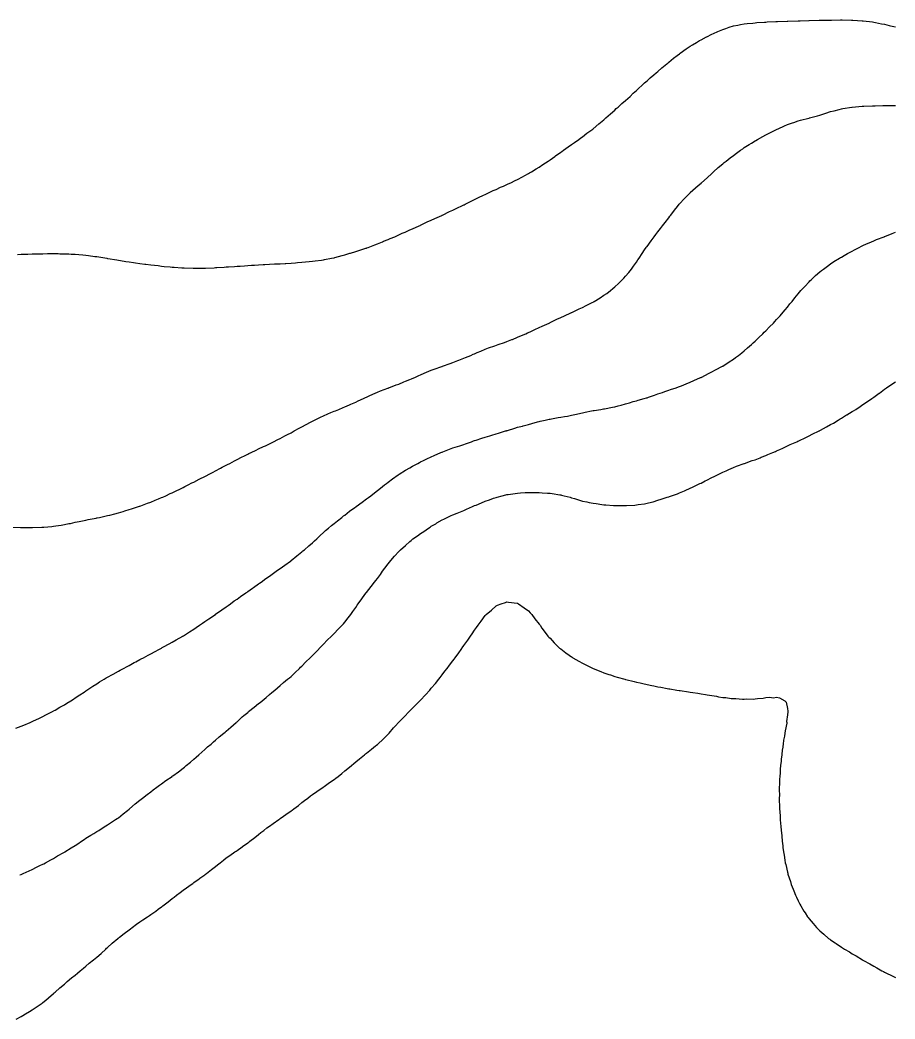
# Model space of a CAD drawing. Extents: x -717078 to -715000, y -984629 to -984000.
# Drawn here: x -716893.6 to -716812.5, y -984546 to -984453.4 of the extents above; entities that cross this region are included whole.
import ezdxf

# ---------------------------------------------------------------- set-up
doc = ezdxf.new("R2010")
doc.units = 0
doc.layers.add('buffer_B2_0_1_clip', color=7, linetype='Continuous')

msp = doc.modelspace()

# ---------------------------------------------------------------- linework, layer by layer
at = {"layer": 'buffer_B2_0_1_clip'}
for points in [[(-716893.856, -984475.144), (-716893.5, -984475.134), (-716893.121, -984475.121), (-716892.889, -984475.111), (-716892.5, -984475.098), (-716892.089, -984475.089), (-716891.915, -984475.085), (-716891.5, -984475.076), (-716891.072, -984475.072), (-716890.93, -984475.07), (-716890.5, -984475.066), (-716890.073, -984475.073), (-716889.924, -984475.076), (-716889.5, -984475.083), (-716889.102, -984475.102), (-716888.886, -984475.114), (-716888.5, -984475.133), (-716888.162, -984475.162), (-716887.805, -984475.195), (-716887.5, -984475.221), (-716887.251, -984475.251), (-716886.677, -984475.323), (-716886.5, -984475.345), (-716885.576, -984475.5), (-716885.51, -984475.51), (-716885.5, -984475.512), (-716885.486, -984475.514), (-716884.653, -984475.653), (-716884.5, -984475.677), (-716884.289, -984475.711), (-716883.793, -984475.793), (-716883.5, -984475.839), (-716883.106, -984475.894), (-716882.921, -984475.921), (-716882.5, -984475.98), (-716882.038, -984476.038), (-716881.952, -984476.048), (-716881.5, -984476.104), (-716881.147, -984476.147), (-716880.816, -984476.184), (-716880.5, -984476.222), (-716880.25, -984476.25), (-716879.697, -984476.303), (-716879.5, -984476.325), (-716879.339, -984476.339), (-716878.616, -984476.384), (-716878.5, -984476.394), (-716878.398, -984476.398), (-716877.579, -984476.421), (-716877.5, -984476.425), (-716877.424, -984476.424), (-716876.587, -984476.413), (-716876.5, -984476.413), (-716876.41, -984476.41), (-716875.628, -984476.372), (-716875.5, -984476.367), (-716875.359, -984476.359), (-716874.685, -984476.315), (-716874.5, -984476.305), (-716874.292, -984476.292), (-716873.748, -984476.252), (-716873.5, -984476.237), (-716873.22, -984476.22), (-716872.81, -984476.19), (-716872.5, -984476.172), (-716872.152, -984476.152), (-716871.868, -984476.132), (-716871.5, -984476.111), (-716871.089, -984476.089), (-716870.922, -984476.078), (-716870.5, -984476.056), (-716870.031, -984476.031), (-716869.973, -984476.027), (-716869.5, -984476.002), (-716869.027, -984475.973), (-716868.971, -984475.971), (-716868.5, -984475.943), (-716868.089, -984475.911), (-716867.901, -984475.901), (-716867.5, -984475.872), (-716867.163, -984475.837), (-716866.808, -984475.808), (-716866.5, -984475.777), (-716866.258, -984475.742), (-716865.668, -984475.668), (-716865.5, -984475.644), (-716865.381, -984475.619), (-716864.744, -984475.5), (-716864.542, -984475.458), (-716864.5, -984475.451), (-716864.432, -984475.432), (-716863.754, -984475.246), (-716863.5, -984475.178), (-716863.036, -984475.036), (-716862.981, -984475.019), (-716862.5, -984474.874), (-716862.22, -984474.78), (-716861.574, -984474.574), (-716861.5, -984474.55), (-716861.464, -984474.536), (-716861.361, -984474.5), (-716860.744, -984474.256), (-716860.5, -984474.163), (-716860.03, -984473.97), (-716859.931, -984473.931), (-716859.5, -984473.758), (-716859.319, -984473.681), (-716858.874, -984473.5), (-716858.618, -984473.382), (-716858.5, -984473.33), (-716858.188, -984473.188), (-716857.931, -984473.069), (-716857.5, -984472.88), (-716857.238, -984472.762), (-716856.635, -984472.5), (-716856.545, -984472.455), (-716856.5, -984472.435), (-716856.377, -984472.377), (-716855.868, -984472.132), (-716855.5, -984471.965), (-716855.182, -984471.818), (-716854.526, -984471.526), (-716854.5, -984471.515), (-716854.49, -984471.51), (-716854.468, -984471.5), (-716853.819, -984471.181), (-716853.5, -984471.031), (-716853.143, -984470.857), (-716852.613, -984470.613), (-716852.5, -984470.56), (-716852.46, -984470.54), (-716852.374, -984470.5), (-716851.796, -984470.204), (-716851.5, -984470.063), (-716851.124, -984469.876), (-716850.664, -984469.664), (-716850.5, -984469.586), (-716850.442, -984469.558), (-716850.314, -984469.5), (-716849.765, -984469.235), (-716849.5, -984469.12), (-716849.079, -984468.921), (-716848.806, -984468.806), (-716848.5, -984468.671), (-716848.386, -984468.614), (-716848.142, -984468.5), (-716847.713, -984468.287), (-716847.5, -984468.19), (-716847.053, -984467.947), (-716846.836, -984467.836), (-716846.5, -984467.661), (-716846.4, -984467.6), (-716846.228, -984467.5), (-716845.781, -984467.219), (-716845.5, -984467.051), (-716845.174, -984466.826), (-716844.669, -984466.5), (-716844.57, -984466.43), (-716844.5, -984466.384), (-716844.06, -984466.06), (-716843.991, -984466.009), (-716843.5, -984465.679), (-716843.399, -984465.601), (-716843.254, -984465.5), (-716842.82, -984465.18), (-716842.5, -984464.972), (-716842.234, -984464.766), (-716841.843, -984464.5), (-716841.644, -984464.356), (-716841.5, -984464.265), (-716841.075, -984463.925), (-716840.538, -984463.538), (-716840.5, -984463.51), (-716840.495, -984463.505), (-716840.488, -984463.5), (-716839.963, -984463.037), (-716839.5, -984462.664), (-716839.415, -984462.585), (-716839.315, -984462.5), (-716838.895, -984462.105), (-716838.5, -984461.776), (-716838.359, -984461.641), (-716838.194, -984461.5), (-716837.836, -984461.164), (-716837.5, -984460.89), (-716837.302, -984460.698), (-716837.073, -984460.5), (-716836.783, -984460.217), (-716836.5, -984459.968), (-716836.264, -984459.736), (-716835.992, -984459.5), (-716835.746, -984459.254), (-716835.5, -984459.05), (-716835.217, -984458.783), (-716834.874, -984458.5), (-716834.676, -984458.324), (-716834.5, -984458.184), (-716834.138, -984457.862), (-716833.685, -984457.5), (-716833.587, -984457.413), (-716833.5, -984457.342), (-716833.042, -984456.958), (-716832.703, -984456.703), (-716832.5, -984456.548), (-716832.473, -984456.527), (-716832.432, -984456.5), (-716831.894, -984456.106), (-716831.5, -984455.855), (-716831.284, -984455.716), (-716830.911, -984455.5), (-716830.658, -984455.342), (-716830.5, -984455.254), (-716830.01, -984454.99), (-716829.973, -984454.973), (-716829.5, -984454.74), (-716829.337, -984454.663), (-716828.946, -984454.5), (-716828.641, -984454.359), (-716828.5, -984454.3), (-716828.205, -984454.205), (-716827.901, -984454.099), (-716827.5, -984453.979), (-716827.103, -984453.897), (-716826.859, -984453.859), (-716826.5, -984453.79), (-716826.244, -984453.756), (-716825.708, -984453.708), (-716825.5, -984453.683), (-716825.333, -984453.667), (-716824.628, -984453.628), (-716824.5, -984453.617), (-716824.39, -984453.61), (-716823.577, -984453.577), (-716823.5, -984453.572), (-716823.432, -984453.568), (-716822.537, -984453.537), (-716822.5, -984453.535), (-716822.466, -984453.534), (-716821.506, -984453.506), (-716821.5, -984453.505), (-716821.495, -984453.505), (-716821.308, -984453.5), (-716820.525, -984453.475), (-716820.5, -984453.475), (-716820.475, -984453.475), (-716819.551, -984453.449), (-716819.5, -984453.448), (-716819.448, -984453.448), (-716818.568, -984453.432), (-716818.5, -984453.431), (-716818.431, -984453.431), (-716817.574, -984453.426), (-716817.5, -984453.426), (-716817.427, -984453.427), (-716816.557, -984453.443), (-716816.5, -984453.443), (-716816.446, -984453.446), (-716815.587, -984453.5), (-716815.505, -984453.505), (-716815.5, -984453.505), (-716815.494, -984453.506), (-716814.608, -984453.608), (-716814.5, -984453.622), (-716814.348, -984453.652), (-716813.768, -984453.768), (-716813.5, -984453.821), (-716813.07, -984453.93), (-716812.96, -984453.96), (-716812.5, -984454.073)], [(-716894.414, -984500.414), (-716893.551, -984500.449), (-716893.5, -984500.452), (-716893.452, -984500.452), (-716892.55, -984500.45), (-716892.5, -984500.45), (-716892.449, -984500.449), (-716891.587, -984500.413), (-716891.5, -984500.41), (-716891.401, -984500.401), (-716890.667, -984500.333), (-716890.5, -984500.319), (-716890.286, -984500.286), (-716889.788, -984500.212), (-716889.5, -984500.168), (-716889.082, -984500.082), (-716888.945, -984500.055), (-716888.5, -984499.962), (-716888.12, -984499.88), (-716887.816, -984499.816), (-716887.5, -984499.749), (-716887.295, -984499.705), (-716886.565, -984499.565), (-716886.5, -984499.551), (-716886.458, -984499.542), (-716886.253, -984499.5), (-716885.636, -984499.364), (-716885.5, -984499.338), (-716885.286, -984499.286), (-716884.832, -984499.168), (-716884.5, -984499.09), (-716884.049, -984498.951), (-716883.91, -984498.91), (-716883.5, -984498.786), (-716883.288, -984498.712), (-716882.637, -984498.5), (-716882.537, -984498.463), (-716882.5, -984498.451), (-716882.423, -984498.423), (-716881.812, -984498.188), (-716881.5, -984498.079), (-716881.092, -984497.908), (-716880.785, -984497.785), (-716880.5, -984497.669), (-716880.383, -984497.617), (-716880.112, -984497.5), (-716879.697, -984497.303), (-716879.5, -984497.215), (-716879.022, -984496.978), (-716878.938, -984496.938), (-716878.5, -984496.728), (-716878.349, -984496.651), (-716878.031, -984496.5), (-716877.683, -984496.317), (-716877.5, -984496.228), (-716877.023, -984495.977), (-716876.933, -984495.933), (-716876.5, -984495.715), (-716876.36, -984495.64), (-716876.073, -984495.5), (-716875.7, -984495.3), (-716875.5, -984495.201), (-716875.044, -984494.956), (-716874.867, -984494.867), (-716874.5, -984494.679), (-716874.385, -984494.615), (-716874.156, -984494.5), (-716873.732, -984494.268), (-716873.5, -984494.155), (-716873.073, -984493.927), (-716872.794, -984493.794), (-716872.5, -984493.649), (-716872.404, -984493.596), (-716872.201, -984493.5), (-716871.736, -984493.264), (-716871.5, -984493.162), (-716871.057, -984492.943), (-716870.862, -984492.862), (-716870.5, -984492.701), (-716870.37, -984492.63), (-716870.111, -984492.5), (-716869.71, -984492.29), (-716869.5, -984492.188), (-716869.057, -984491.943), (-716868.832, -984491.832), (-716868.5, -984491.661), (-716868.398, -984491.602), (-716868.208, -984491.5), (-716867.758, -984491.242), (-716867.5, -984491.106), (-716867.107, -984490.893), (-716866.689, -984490.689), (-716866.5, -984490.594), (-716866.439, -984490.561), (-716866.312, -984490.5), (-716865.774, -984490.226), (-716865.5, -984490.098), (-716865.089, -984489.911), (-716864.798, -984489.798), (-716864.5, -984489.674), (-716864.38, -984489.62), (-716864.07, -984489.5), (-716863.666, -984489.334), (-716863.5, -984489.277), (-716863.083, -984489.083), (-716862.97, -984489.03), (-716862.5, -984488.819), (-716862.284, -984488.716), (-716861.79, -984488.5), (-716861.594, -984488.406), (-716861.5, -984488.366), (-716861.25, -984488.25), (-716860.912, -984488.088), (-716860.5, -984487.906), (-716860.215, -984487.785), (-716859.534, -984487.534), (-716859.5, -984487.521), (-716859.485, -984487.515), (-716859.444, -984487.5), (-716858.763, -984487.237), (-716858.5, -984487.15), (-716858.046, -984486.954), (-716857.888, -984486.888), (-716857.5, -984486.724), (-716857.343, -984486.657), (-716856.954, -984486.5), (-716856.642, -984486.358), (-716856.5, -984486.3), (-716856.149, -984486.149), (-716855.942, -984486.058), (-716855.5, -984485.873), (-716855.231, -984485.769), (-716854.523, -984485.523), (-716854.5, -984485.514), (-716854.489, -984485.511), (-716854.458, -984485.5), (-716853.754, -984485.246), (-716853.5, -984485.165), (-716853.027, -984484.973), (-716852.935, -984484.935), (-716852.5, -984484.758), (-716852.317, -984484.683), (-716851.851, -984484.5), (-716851.608, -984484.392), (-716851.5, -984484.349), (-716851.239, -984484.239), (-716850.905, -984484.095), (-716850.5, -984483.927), (-716850.19, -984483.81), (-716849.608, -984483.608), (-716849.45, -984483.55), (-716849.298, -984483.5), (-716848.71, -984483.29), (-716848.5, -984483.222), (-716848.028, -984483.028), (-716847.988, -984483.012), (-716847.5, -984482.811), (-716847.281, -984482.719), (-716846.753, -984482.5), (-716846.58, -984482.42), (-716846.5, -984482.386), (-716846.282, -984482.282), (-716845.9, -984482.1), (-716845.5, -984481.909), (-716845.219, -984481.781), (-716844.584, -984481.5), (-716844.528, -984481.472), (-716844.5, -984481.46), (-716844.423, -984481.423), (-716843.852, -984481.148), (-716843.5, -984480.979), (-716843.171, -984480.829), (-716842.56, -984480.56), (-716842.5, -984480.533), (-716842.477, -984480.523), (-716842.427, -984480.5), (-716841.804, -984480.196), (-716841.5, -984480.048), (-716841.135, -984479.865), (-716840.604, -984479.604), (-716840.5, -984479.553), (-716840.466, -984479.534), (-716840.406, -984479.5), (-716839.847, -984479.153), (-716839.5, -984478.932), (-716839.247, -984478.753), (-716838.905, -984478.5), (-716838.684, -984478.316), (-716838.5, -984478.157), (-716838.158, -984477.842), (-716837.801, -984477.5), (-716837.657, -984477.343), (-716837.5, -984477.164), (-716837.194, -984476.806), (-716836.942, -984476.5), (-716836.758, -984476.242), (-716836.5, -984475.871), (-716836.347, -984475.653), (-716836.237, -984475.5), (-716835.949, -984475.051), (-716835.73, -984474.73), (-716835.575, -984474.5), (-716835.544, -984474.456), (-716835.5, -984474.395), (-716835.126, -984473.874), (-716834.846, -984473.5), (-716834.694, -984473.306), (-716834.5, -984473.065), (-716834.256, -984472.744), (-716834.072, -984472.5), (-716833.824, -984472.176), (-716833.5, -984471.739), (-716833.397, -984471.603), (-716833.318, -984471.5), (-716832.965, -984471.035), (-716832.692, -984470.692), (-716832.54, -984470.5), (-716832.521, -984470.479), (-716832.5, -984470.454), (-716832.037, -984469.963), (-716831.588, -984469.5), (-716831.543, -984469.457), (-716831.5, -984469.417), (-716831.017, -984468.983), (-716830.77, -984468.77), (-716830.5, -984468.536), (-716830.481, -984468.519), (-716830.461, -984468.5), (-716829.952, -984468.048), (-716829.5, -984467.634), (-716829.429, -984467.571), (-716829.35, -984467.5), (-716828.905, -984467.095), (-716828.5, -984466.756), (-716828.361, -984466.639), (-716828.188, -984466.5), (-716827.798, -984466.202), (-716827.5, -984465.977), (-716827.226, -984465.774), (-716826.849, -984465.5), (-716826.645, -984465.355), (-716826.5, -984465.252), (-716826.043, -984464.957), (-716825.825, -984464.825), (-716825.5, -984464.624), (-716825.422, -984464.578), (-716825.287, -984464.5), (-716824.783, -984464.217), (-716824.5, -984464.059), (-716824.13, -984463.87), (-716823.622, -984463.622), (-716823.5, -984463.562), (-716823.458, -984463.542), (-716823.363, -984463.5), (-716822.763, -984463.237), (-716822.5, -984463.122), (-716822.04, -984462.96), (-716821.921, -984462.921), (-716821.5, -984462.779), (-716821.285, -984462.715), (-716820.513, -984462.513), (-716820.5, -984462.51), (-716820.493, -984462.507), (-716820.466, -984462.5), (-716819.705, -984462.295), (-716819.5, -984462.244), (-716819.12, -984462.12), (-716818.938, -984462.062), (-716818.5, -984461.916), (-716818.172, -984461.828), (-716817.708, -984461.708), (-716817.5, -984461.653), (-716817.37, -984461.63), (-716816.526, -984461.5), (-716816.503, -984461.497), (-716816.5, -984461.496), (-716816.496, -984461.496), (-716815.577, -984461.423), (-716815.5, -984461.419), (-716815.416, -984461.416), (-716814.624, -984461.376), (-716814.5, -984461.373), (-716814.371, -984461.371), (-716813.651, -984461.349), (-716813.5, -984461.346), (-716813.346, -984461.346), (-716812.659, -984461.341), (-716812.5, -984461.341)], [(-716893.984, -984519.016), (-716893.5, -984518.844), (-716893.259, -984518.741), (-716892.67, -984518.5), (-716892.553, -984518.447), (-716892.5, -984518.425), (-716892.356, -984518.356), (-716891.877, -984518.123), (-716891.5, -984517.951), (-716891.205, -984517.795), (-716890.614, -984517.5), (-716890.54, -984517.46), (-716890.5, -984517.439), (-716890.354, -984517.354), (-716889.908, -984517.092), (-716889.5, -984516.867), (-716889.275, -984516.725), (-716888.906, -984516.5), (-716888.662, -984516.338), (-716888.5, -984516.234), (-716888.066, -984515.934), (-716887.681, -984515.681), (-716887.5, -984515.561), (-716887.464, -984515.536), (-716887.407, -984515.5), (-716886.866, -984515.134), (-716886.5, -984514.91), (-716886.249, -984514.751), (-716885.822, -984514.5), (-716885.622, -984514.378), (-716885.5, -984514.31), (-716885.056, -984514.056), (-716884.985, -984514.015), (-716884.5, -984513.755), (-716884.338, -984513.662), (-716884.034, -984513.5), (-716883.69, -984513.31), (-716883.5, -984513.21), (-716883.041, -984512.959), (-716882.878, -984512.878), (-716882.5, -984512.683), (-716882.383, -984512.617), (-716882.163, -984512.5), (-716881.736, -984512.264), (-716881.5, -984512.141), (-716881.087, -984511.913), (-716880.733, -984511.733), (-716880.5, -984511.612), (-716880.43, -984511.57), (-716880.3, -984511.5), (-716879.792, -984511.208), (-716879.5, -984511.051), (-716879.155, -984510.845), (-716878.523, -984510.5), (-716878.508, -984510.492), (-716878.5, -984510.487), (-716878.464, -984510.464), (-716877.902, -984510.098), (-716877.5, -984509.845), (-716877.296, -984509.704), (-716876.986, -984509.5), (-716876.704, -984509.296), (-716876.5, -984509.158), (-716876.113, -984508.887), (-716875.507, -984508.5), (-716875.503, -984508.497), (-716875.5, -984508.495), (-716875.484, -984508.484), (-716874.92, -984508.08), (-716874.5, -984507.792), (-716874.333, -984507.667), (-716874.097, -984507.5), (-716873.756, -984507.244), (-716873.5, -984507.065), (-716873.174, -984506.826), (-716872.682, -984506.5), (-716872.574, -984506.426), (-716872.5, -984506.381), (-716872.063, -984506.063), (-716871.99, -984506.01), (-716871.5, -984505.67), (-716871.404, -984505.596), (-716871.27, -984505.5), (-716870.832, -984505.168), (-716870.5, -984504.936), (-716870.251, -984504.749), (-716869.88, -984504.5), (-716869.656, -984504.344), (-716869.5, -984504.248), (-716869.075, -984503.925), (-716868.551, -984503.551), (-716868.5, -984503.514), (-716868.492, -984503.508), (-716868.482, -984503.5), (-716867.949, -984503.051), (-716867.5, -984502.699), (-716867.394, -984502.606), (-716867.263, -984502.5), (-716866.855, -984502.145), (-716866.5, -984501.868), (-716866.311, -984501.689), (-716866.1, -984501.5), (-716865.807, -984501.193), (-716865.5, -984500.915), (-716865.29, -984500.71), (-716865.04, -984500.5), (-716864.748, -984500.252), (-716864.5, -984500.074), (-716864.19, -984499.81), (-716863.786, -984499.5), (-716863.627, -984499.373), (-716863.5, -984499.283), (-716863.067, -984498.933), (-716862.578, -984498.578), (-716862.5, -984498.521), (-716862.489, -984498.511), (-716862.473, -984498.5), (-716861.921, -984498.079), (-716861.5, -984497.797), (-716861.334, -984497.666), (-716861.11, -984497.5), (-716860.775, -984497.225), (-716860.5, -984497.023), (-716860.211, -984496.789), (-716859.829, -984496.5), (-716859.649, -984496.351), (-716859.5, -984496.239), (-716859.081, -984495.919), (-716858.561, -984495.561), (-716858.5, -984495.518), (-716858.489, -984495.511), (-716858.471, -984495.5), (-716857.88, -984495.12), (-716857.5, -984494.903), (-716857.244, -984494.756), (-716856.758, -984494.5), (-716856.594, -984494.406), (-716856.5, -984494.357), (-716856.224, -984494.224), (-716855.925, -984494.075), (-716855.5, -984493.883), (-716855.236, -984493.764), (-716854.606, -984493.5), (-716854.533, -984493.467), (-716854.5, -984493.452), (-716854.424, -984493.424), (-716853.814, -984493.186), (-716853.5, -984493.076), (-716853.07, -984492.93), (-716852.867, -984492.867), (-716852.5, -984492.747), (-716852.317, -984492.683), (-716851.782, -984492.5), (-716851.578, -984492.422), (-716851.5, -984492.393), (-716851.343, -984492.343), (-716850.831, -984492.169), (-716850.5, -984492.068), (-716850.063, -984491.937), (-716849.889, -984491.889), (-716849.5, -984491.776), (-716849.288, -984491.712), (-716848.611, -984491.5), (-716848.529, -984491.471), (-716848.5, -984491.46), (-716848.444, -984491.444), (-716847.763, -984491.237), (-716847.5, -984491.161), (-716847.04, -984491.04), (-716846.977, -984491.023), (-716846.5, -984490.898), (-716846.185, -984490.815), (-716845.666, -984490.666), (-716845.5, -984490.621), (-716845.4, -984490.6), (-716844.935, -984490.5), (-716844.584, -984490.416), (-716844.5, -984490.397), (-716844.375, -984490.375), (-716843.736, -984490.264), (-716843.5, -984490.223), (-716843.164, -984490.164), (-716842.882, -984490.118), (-716842.5, -984490.049), (-716842.051, -984489.949), (-716841.912, -984489.912), (-716841.5, -984489.813), (-716841.236, -984489.764), (-716840.64, -984489.64), (-716840.5, -984489.613), (-716840.402, -984489.598), (-716839.789, -984489.5), (-716839.542, -984489.458), (-716839.5, -984489.451), (-716839.439, -984489.439), (-716838.7, -984489.3), (-716838.5, -984489.261), (-716838.17, -984489.17), (-716837.898, -984489.102), (-716837.5, -984488.986), (-716837.121, -984488.879), (-716836.783, -984488.783), (-716836.5, -984488.703), (-716836.343, -984488.657), (-716835.786, -984488.5), (-716835.566, -984488.434), (-716835.5, -984488.415), (-716835.37, -984488.37), (-716834.819, -984488.181), (-716834.5, -984488.068), (-716834.078, -984487.922), (-716833.846, -984487.846), (-716833.5, -984487.73), (-716833.331, -984487.669), (-716832.819, -984487.5), (-716832.583, -984487.417), (-716832.5, -984487.39), (-716832.309, -984487.309), (-716831.875, -984487.125), (-716831.5, -984486.968), (-716831.178, -984486.822), (-716830.557, -984486.557), (-716830.5, -984486.532), (-716830.479, -984486.521), (-716830.433, -984486.5), (-716829.82, -984486.18), (-716829.5, -984486.02), (-716829.163, -984485.837), (-716828.504, -984485.5), (-716828.501, -984485.499), (-716828.5, -984485.498), (-716828.494, -984485.494), (-716827.898, -984485.102), (-716827.5, -984484.845), (-716827.3, -984484.7), (-716827.02, -984484.5), (-716826.738, -984484.262), (-716826.5, -984484.068), (-716826.195, -984483.805), (-716825.829, -984483.5), (-716825.664, -984483.336), (-716825.5, -984483.182), (-716825.154, -984482.846), (-716824.777, -984482.5), (-716824.644, -984482.356), (-716824.5, -984482.213), (-716824.152, -984481.848), (-716823.797, -984481.5), (-716823.657, -984481.343), (-716823.5, -984481.179), (-716823.181, -984480.819), (-716822.887, -984480.5), (-716822.715, -984480.285), (-716822.5, -984480.024), (-716822.266, -984479.734), (-716822.064, -984479.5), (-716821.823, -984479.177), (-716821.5, -984478.787), (-716821.37, -984478.63), (-716821.251, -984478.5), (-716820.899, -984478.101), (-716820.5, -984477.685), (-716820.409, -984477.591), (-716820.31, -984477.5), (-716819.892, -984477.108), (-716819.5, -984476.769), (-716819.354, -984476.646), (-716819.159, -984476.5), (-716818.783, -984476.217), (-716818.5, -984476.028), (-716818.186, -984475.814), (-716817.677, -984475.5), (-716817.567, -984475.433), (-716817.5, -984475.394), (-716817.253, -984475.253), (-716816.935, -984475.065), (-716816.5, -984474.835), (-716816.284, -984474.716), (-716815.853, -984474.5), (-716815.621, -984474.379), (-716815.5, -984474.322), (-716815.169, -984474.169), (-716814.941, -984474.059), (-716814.5, -984473.872), (-716814.239, -984473.761), (-716813.541, -984473.5), (-716813.511, -984473.489), (-716813.5, -984473.485), (-716813.475, -984473.475), (-716812.795, -984473.205), (-716812.5, -984473.093)], [(-716893.627, -984532.627), (-716893.5, -984532.579), (-716893.446, -984532.554), (-716893.321, -984532.5), (-716892.759, -984532.241), (-716892.5, -984532.126), (-716892.085, -984531.915), (-716891.765, -984531.765), (-716891.5, -984531.638), (-716891.412, -984531.588), (-716891.244, -984531.5), (-716890.769, -984531.231), (-716890.5, -984531.088), (-716890.131, -984530.869), (-716889.556, -984530.556), (-716889.5, -984530.525), (-716889.485, -984530.515), (-716889.459, -984530.5), (-716888.878, -984530.122), (-716888.5, -984529.886), (-716888.268, -984529.732), (-716887.9, -984529.5), (-716887.664, -984529.336), (-716887.5, -984529.228), (-716887.058, -984528.942), (-716886.778, -984528.778), (-716886.5, -984528.612), (-716886.432, -984528.568), (-716886.32, -984528.5), (-716885.823, -984528.177), (-716885.5, -984527.979), (-716885.213, -984527.787), (-716884.76, -984527.5), (-716884.608, -984527.392), (-716884.5, -984527.322), (-716884.042, -984526.958), (-716883.656, -984526.656), (-716883.5, -984526.534), (-716883.481, -984526.519), (-716883.458, -984526.5), (-716882.95, -984526.05), (-716882.5, -984525.696), (-716882.393, -984525.607), (-716882.252, -984525.5), (-716881.831, -984525.169), (-716881.5, -984524.924), (-716881.262, -984524.738), (-716880.934, -984524.5), (-716880.686, -984524.314), (-716880.5, -984524.181), (-716880.107, -984523.893), (-716879.523, -984523.5), (-716879.509, -984523.491), (-716879.5, -984523.485), (-716879.439, -984523.439), (-716878.938, -984523.062), (-716878.5, -984522.74), (-716878.367, -984522.633), (-716878.203, -984522.5), (-716877.825, -984522.175), (-716877.5, -984521.9), (-716877.287, -984521.713), (-716877.039, -984521.5), (-716876.757, -984521.243), (-716876.5, -984521.013), (-716876.228, -984520.772), (-716875.909, -984520.5), (-716875.693, -984520.307), (-716875.5, -984520.141), (-716875.154, -984519.846), (-716874.725, -984519.5), (-716874.602, -984519.398), (-716874.5, -984519.317), (-716874.066, -984518.934), (-716873.574, -984518.5), (-716873.537, -984518.463), (-716873.5, -984518.428), (-716873.013, -984517.987), (-716872.871, -984517.871), (-716872.5, -984517.564), (-716872.466, -984517.534), (-716872.424, -984517.5), (-716871.912, -984517.088), (-716871.5, -984516.76), (-716871.358, -984516.642), (-716871.187, -984516.5), (-716870.812, -984516.188), (-716870.5, -984515.926), (-716870.27, -984515.73), (-716869.998, -984515.5), (-716869.5, -984515.076), (-716869.19, -984514.81), (-716868.813, -984514.5), (-716868.642, -984514.358), (-716868.5, -984514.242), (-716868.117, -984513.883), (-716867.715, -984513.5), (-716867.611, -984513.389), (-716867.5, -984513.274), (-716867.122, -984512.878), (-716866.732, -984512.5), (-716866.613, -984512.387), (-716866.5, -984512.284), (-716866.114, -984511.886), (-716865.732, -984511.5), (-716865.621, -984511.379), (-716865.5, -984511.253), (-716865.135, -984510.865), (-716864.759, -984510.5), (-716864.626, -984510.374), (-716864.5, -984510.262), (-716864.128, -984509.872), (-716863.77, -984509.5), (-716863.643, -984509.357), (-716863.5, -984509.202), (-716863.192, -984508.808), (-716862.957, -984508.5), (-716862.771, -984508.229), (-716862.5, -984507.839), (-716862.364, -984507.636), (-716862.27, -984507.5), (-716861.947, -984507.053), (-716861.653, -984506.653), (-716861.541, -984506.5), (-716861.523, -984506.477), (-716861.5, -984506.449), (-716861.087, -984505.913), (-716860.774, -984505.5), (-716860.65, -984505.35), (-716860.5, -984505.163), (-716860.214, -984504.786), (-716860.008, -984504.5), (-716859.791, -984504.209), (-716859.5, -984503.816), (-716859.362, -984503.638), (-716859.254, -984503.5), (-716858.896, -984503.104), (-716858.5, -984502.659), (-716858.422, -984502.578), (-716858.346, -984502.5), (-716857.898, -984502.102), (-716857.5, -984501.742), (-716857.366, -984501.634), (-716857.199, -984501.5), (-716856.79, -984501.21), (-716856.5, -984501.003), (-716856.2, -984500.8), (-716855.764, -984500.5), (-716855.603, -984500.397), (-716855.5, -984500.329), (-716855.088, -984500.088), (-716854.977, -984500.023), (-716854.5, -984499.742), (-716854.34, -984499.66), (-716854.014, -984499.5), (-716853.662, -984499.338), (-716853.5, -984499.264), (-716853.099, -984499.099), (-716852.959, -984499.041), (-716852.5, -984498.854), (-716852.252, -984498.748), (-716851.697, -984498.5), (-716851.559, -984498.441), (-716851.5, -984498.414), (-716851.357, -984498.357), (-716850.846, -984498.154), (-716850.5, -984498.015), (-716850.121, -984497.879), (-716849.733, -984497.733), (-716849.5, -984497.648), (-716849.383, -984497.617), (-716848.944, -984497.5), (-716848.588, -984497.412), (-716848.5, -984497.39), (-716848.372, -984497.372), (-716847.719, -984497.281), (-716847.5, -984497.25), (-716847.234, -984497.234), (-716846.789, -984497.211), (-716846.5, -984497.193), (-716846.193, -984497.193), (-716845.801, -984497.199), (-716845.5, -984497.199), (-716845.215, -984497.215), (-716844.745, -984497.255), (-716844.5, -984497.27), (-716844.296, -984497.296), (-716843.588, -984497.412), (-716843.5, -984497.424), (-716843.437, -984497.437), (-716843.195, -984497.5), (-716842.643, -984497.643), (-716842.5, -984497.681), (-716842.239, -984497.761), (-716841.875, -984497.875), (-716841.5, -984497.986), (-716841.075, -984498.075), (-716840.883, -984498.117), (-716840.5, -984498.199), (-716840.231, -984498.231), (-716839.695, -984498.305), (-716839.5, -984498.329), (-716839.338, -984498.338), (-716838.608, -984498.392), (-716838.5, -984498.398), (-716838.398, -984498.398), (-716837.589, -984498.411), (-716837.5, -984498.411), (-716837.405, -984498.405), (-716836.638, -984498.362), (-716836.5, -984498.353), (-716836.325, -984498.325), (-716835.758, -984498.242), (-716835.5, -984498.2), (-716835.082, -984498.082), (-716834.952, -984498.048), (-716834.5, -984497.914), (-716834.186, -984497.814), (-716833.638, -984497.638), (-716833.5, -984497.594), (-716833.431, -984497.569), (-716833.233, -984497.5), (-716832.692, -984497.308), (-716832.5, -984497.243), (-716832.038, -984497.038), (-716831.985, -984497.015), (-716831.5, -984496.796), (-716831.3, -984496.7), (-716830.876, -984496.5), (-716830.623, -984496.377), (-716830.5, -984496.321), (-716830.13, -984496.13), (-716829.958, -984496.042), (-716829.5, -984495.805), (-716829.296, -984495.704), (-716828.862, -984495.5), (-716828.617, -984495.383), (-716828.5, -984495.33), (-716828.188, -984495.188), (-716827.93, -984495.07), (-716827.5, -984494.876), (-716827.23, -984494.77), (-716826.505, -984494.505), (-716826.5, -984494.503), (-716826.498, -984494.502), (-716826.491, -984494.5), (-716825.754, -984494.246), (-716825.5, -984494.164), (-716825.025, -984493.975), (-716824.94, -984493.94), (-716824.5, -984493.76), (-716824.315, -984493.685), (-716823.865, -984493.5), (-716823.612, -984493.388), (-716823.5, -984493.341), (-716823.206, -984493.206), (-716822.922, -984493.078), (-716822.5, -984492.88), (-716822.236, -984492.764), (-716821.643, -984492.5), (-716821.546, -984492.454), (-716821.5, -984492.433), (-716821.371, -984492.371), (-716820.868, -984492.132), (-716820.5, -984491.95), (-716820.195, -984491.805), (-716819.566, -984491.5), (-716819.522, -984491.478), (-716819.5, -984491.466), (-716819.425, -984491.425), (-716818.875, -984491.125), (-716818.5, -984490.908), (-716818.239, -984490.761), (-716817.801, -984490.5), (-716817.617, -984490.383), (-716817.5, -984490.306), (-716817.017, -984490.017), (-716816.996, -984490.004), (-716816.5, -984489.705), (-716816.371, -984489.629), (-716816.165, -984489.5), (-716815.76, -984489.24), (-716815.5, -984489.06), (-716815.164, -984488.836), (-716814.693, -984488.5), (-716814.582, -984488.418), (-716814.5, -984488.352), (-716814.003, -984487.997), (-716813.982, -984487.982), (-716813.5, -984487.625), (-716813.424, -984487.576), (-716813.311, -984487.5), (-716812.825, -984487.175), (-716812.5, -984486.958)], [(-716893.973, -984545.973), (-716893.5, -984545.729), (-716893.356, -984545.644), (-716893.11, -984545.5), (-716892.732, -984545.268), (-716892.5, -984545.128), (-716892.128, -984544.872), (-716891.565, -984544.5), (-716891.527, -984544.473), (-716891.5, -984544.454), (-716891.219, -984544.219), (-716890.981, -984544.019), (-716890.5, -984543.617), (-716890.438, -984543.562), (-716890.367, -984543.5), (-716889.919, -984543.081), (-716889.5, -984542.732), (-716889.378, -984542.622), (-716889.234, -984542.5), (-716888.834, -984542.166), (-716888.5, -984541.903), (-716888.284, -984541.716), (-716888.022, -984541.5), (-716887.737, -984541.263), (-716887.5, -984541.074), (-716887.191, -984540.809), (-716886.804, -984540.5), (-716886.638, -984540.362), (-716886.5, -984540.257), (-716886.104, -984539.896), (-716885.661, -984539.5), (-716885.582, -984539.418), (-716885.5, -984539.342), (-716885.064, -984538.936), (-716884.533, -984538.5), (-716884.515, -984538.485), (-716884.5, -984538.475), (-716884.386, -984538.386), (-716883.954, -984538.046), (-716883.5, -984537.705), (-716883.384, -984537.616), (-716883.227, -984537.5), (-716882.809, -984537.191), (-716882.5, -984536.969), (-716882.225, -984536.775), (-716881.809, -984536.5), (-716881.623, -984536.377), (-716881.5, -984536.301), (-716881.031, -984535.969), (-716880.808, -984535.808), (-716880.5, -984535.588), (-716880.45, -984535.55), (-716880.383, -984535.5), (-716879.888, -984535.112), (-716879.5, -984534.805), (-716879.327, -984534.673), (-716879.1, -984534.5), (-716878.762, -984534.238), (-716878.5, -984534.036), (-716878.188, -984533.812), (-716877.736, -984533.5), (-716877.596, -984533.404), (-716877.5, -984533.342), (-716877.009, -984532.991), (-716876.94, -984532.94), (-716876.5, -984532.618), (-716876.432, -984532.568), (-716876.344, -984532.5), (-716875.872, -984532.128), (-716875.5, -984531.829), (-716875.314, -984531.686), (-716875.072, -984531.5), (-716874.75, -984531.25), (-716874.5, -984531.056), (-716874.176, -984530.824), (-716873.706, -984530.5), (-716873.583, -984530.417), (-716873.5, -984530.363), (-716873.028, -984530.028), (-716872.995, -984530.005), (-716872.5, -984529.646), (-716872.416, -984529.584), (-716872.306, -984529.5), (-716871.853, -984529.147), (-716871.5, -984528.865), (-716871.292, -984528.708), (-716871.019, -984528.5), (-716870.726, -984528.274), (-716870.5, -984528.1), (-716870.149, -984527.851), (-716869.636, -984527.5), (-716869.555, -984527.445), (-716869.5, -984527.41), (-716869.196, -984527.196), (-716868.966, -984527.034), (-716868.5, -984526.699), (-716868.385, -984526.615), (-716868.231, -984526.5), (-716867.819, -984526.181), (-716867.5, -984525.929), (-716867.255, -984525.745), (-716866.93, -984525.5), (-716866.687, -984525.313), (-716866.5, -984525.17), (-716866.107, -984524.893), (-716865.528, -984524.5), (-716865.511, -984524.489), (-716865.5, -984524.481), (-716865.436, -984524.436), (-716864.924, -984524.076), (-716864.5, -984523.771), (-716864.345, -984523.655), (-716864.142, -984523.5), (-716863.786, -984523.214), (-716863.5, -984522.979), (-716863.234, -984522.766), (-716862.904, -984522.5), (-716862.686, -984522.314), (-716862.5, -984522.152), (-716862.14, -984521.86), (-716861.692, -984521.5), (-716861.589, -984521.411), (-716861.5, -984521.335), (-716861.038, -984520.962), (-716860.676, -984520.676), (-716860.5, -984520.537), (-716860.48, -984520.52), (-716860.456, -984520.5), (-716859.964, -984520.036), (-716859.5, -984519.582), (-716859.458, -984519.542), (-716859.415, -984519.5), (-716858.992, -984519.008), (-716858.804, -984518.804), (-716858.525, -984518.5), (-716858.513, -984518.487), (-716858.5, -984518.472), (-716858.027, -984517.973), (-716857.562, -984517.5), (-716857.532, -984517.468), (-716857.5, -984517.436), (-716857.032, -984516.968), (-716856.568, -984516.5), (-716856.535, -984516.465), (-716856.5, -984516.428), (-716856.049, -984515.951), (-716855.643, -984515.5), (-716855.577, -984515.423), (-716855.5, -984515.325), (-716855.119, -984514.881), (-716854.809, -984514.5), (-716854.677, -984514.323), (-716854.5, -984514.08), (-716854.238, -984513.762), (-716854.031, -984513.5), (-716853.8, -984513.2), (-716853.5, -984512.778), (-716853.374, -984512.626), (-716853.276, -984512.5), (-716852.947, -984512.053), (-716852.737, -984511.737), (-716852.576, -984511.5), (-716852.546, -984511.454), (-716852.5, -984511.38), (-716852.122, -984510.878), (-716851.866, -984510.5), (-716851.713, -984510.287), (-716851.5, -984509.939), (-716851.3, -984509.7), (-716851.155, -984509.5), (-716850.867, -984509.133), (-716850.5, -984508.587), (-716850.454, -984508.546), (-716850.41, -984508.5), (-716849.916, -984508.084), (-716849.5, -984507.693), (-716849.359, -984507.641), (-716849.034, -984507.5), (-716848.625, -984507.375), (-716848.5, -984507.327), (-716848.344, -984507.344), (-716847.548, -984507.452), (-716847.5, -984507.458), (-716847.473, -984507.473), (-716847.42, -984507.5), (-716846.89, -984507.89), (-716846.5, -984508.174), (-716846.343, -984508.343), (-716846.197, -984508.5), (-716845.893, -984508.893), (-716845.5, -984509.389), (-716845.456, -984509.456), (-716845.427, -984509.5), (-716845.242, -984509.758), (-716845.042, -984510.042), (-716844.692, -984510.5), (-716844.602, -984510.602), (-716844.5, -984510.706), (-716844.12, -984511.12), (-716843.734, -984511.5), (-716843.608, -984511.608), (-716843.5, -984511.694), (-716843.044, -984512.044), (-716842.735, -984512.265), (-716842.5, -984512.435), (-716842.46, -984512.46), (-716842.396, -984512.5), (-716841.826, -984512.826), (-716841.5, -984513.007), (-716841.169, -984513.169), (-716840.506, -984513.494), (-716840.499, -984513.498), (-716840.493, -984513.5), (-716839.781, -984513.781), (-716839.5, -984513.894), (-716839.047, -984514.047), (-716838.903, -984514.097), (-716838.5, -984514.235), (-716838.291, -984514.291), (-716837.577, -984514.5), (-716837.517, -984514.517), (-716837.5, -984514.522), (-716837.47, -984514.53), (-716836.709, -984514.709), (-716836.5, -984514.765), (-716836.16, -984514.84), (-716835.891, -984514.891), (-716835.5, -984514.983), (-716835.066, -984515.066), (-716834.894, -984515.106), (-716834.5, -984515.187), (-716834.23, -984515.23), (-716833.648, -984515.352), (-716833.5, -984515.378), (-716833.391, -984515.391), (-716832.736, -984515.5), (-716832.533, -984515.533), (-716832.5, -984515.54), (-716832.451, -984515.549), (-716831.662, -984515.662), (-716831.5, -984515.697), (-716831.262, -984515.738), (-716830.796, -984515.796), (-716830.5, -984515.855), (-716830.077, -984515.923), (-716829.938, -984515.938), (-716829.5, -984516.019), (-716829.076, -984516.076), (-716828.881, -984516.119), (-716828.5, -984516.178), (-716828.198, -984516.198), (-716827.728, -984516.272), (-716827.5, -984516.29), (-716827.286, -984516.286), (-716826.659, -984516.341), (-716826.5, -984516.338), (-716826.32, -984516.32), (-716825.671, -984516.329), (-716825.5, -984516.306), (-716825.268, -984516.268), (-716824.751, -984516.249), (-716824.5, -984516.192), (-716824.164, -984516.164), (-716823.793, -984516.207), (-716823.5, -984516.168), (-716823.221, -984516.221), (-716822.746, -984516.5), (-716822.623, -984516.623), (-716822.5, -984517.211), (-716822.464, -984517.464), (-716822.467, -984517.5), (-716822.476, -984517.524), (-716822.5, -984517.789), (-716822.573, -984518.427), (-716822.566, -984518.5), (-716822.57, -984518.57), (-716822.722, -984519.278), (-716822.731, -984519.5), (-716822.766, -984519.766), (-716822.86, -984520.14), (-716822.896, -984520.5), (-716822.961, -984520.961), (-716822.976, -984521.024), (-716823.03, -984521.5), (-716823.086, -984521.914), (-716823.092, -984522.092), (-716823.139, -984522.5), (-716823.174, -984522.826), (-716823.181, -984523.181), (-716823.211, -984523.5), (-716823.232, -984523.768), (-716823.234, -984524.234), (-716823.252, -984524.5), (-716823.261, -984524.739), (-716823.247, -984525.247), (-716823.256, -984525.5), (-716823.255, -984525.745), (-716823.229, -984526.229), (-716823.229, -984526.5), (-716823.215, -984526.785), (-716823.179, -984527.179), (-716823.165, -984527.5), (-716823.137, -984527.863), (-716823.108, -984528.108), (-716823.08, -984528.5), (-716823.032, -984528.968), (-716823.024, -984529.024), (-716822.98, -984529.5), (-716822.924, -984529.924), (-716822.911, -984530.089), (-716822.861, -984530.5), (-716822.804, -984530.804), (-716822.743, -984531.257), (-716822.701, -984531.5), (-716822.659, -984531.659), (-716822.5, -984532.359), (-716822.472, -984532.472), (-716822.466, -984532.5), (-716822.451, -984532.549), (-716822.225, -984533.225), (-716822.143, -984533.5), (-716821.959, -984533.959), (-716821.913, -984534.087), (-716821.756, -984534.5), (-716821.67, -984534.67), (-716821.5, -984535.031), (-716821.339, -984535.339), (-716821.262, -984535.5), (-716820.968, -984535.968), (-716820.871, -984536.129), (-716820.646, -984536.5), (-716820.583, -984536.583), (-716820.5, -984536.693), (-716820.128, -984537.128), (-716819.814, -984537.5), (-716819.657, -984537.657), (-716819.5, -984537.812), (-716819.125, -984538.125), (-716818.689, -984538.5), (-716818.582, -984538.582), (-716818.5, -984538.647), (-716818.078, -984538.922), (-716817.983, -984538.983), (-716817.5, -984539.317), (-716817.385, -984539.385), (-716817.206, -984539.5), (-716816.759, -984539.759), (-716816.5, -984539.92), (-716816.131, -984540.131), (-716815.537, -984540.5), (-716815.513, -984540.513), (-716815.5, -984540.521), (-716815.452, -984540.548), (-716814.868, -984540.868), (-716814.5, -984541.081), (-716814.228, -984541.228), (-716813.746, -984541.5), (-716813.583, -984541.583), (-716813.5, -984541.628), (-716813.246, -984541.754), (-716812.915, -984541.915), (-716812.5, -984542.13)]]:
    msp.add_lwpolyline(points, dxfattribs=at)

doc.saveas('drawing.dxf')
